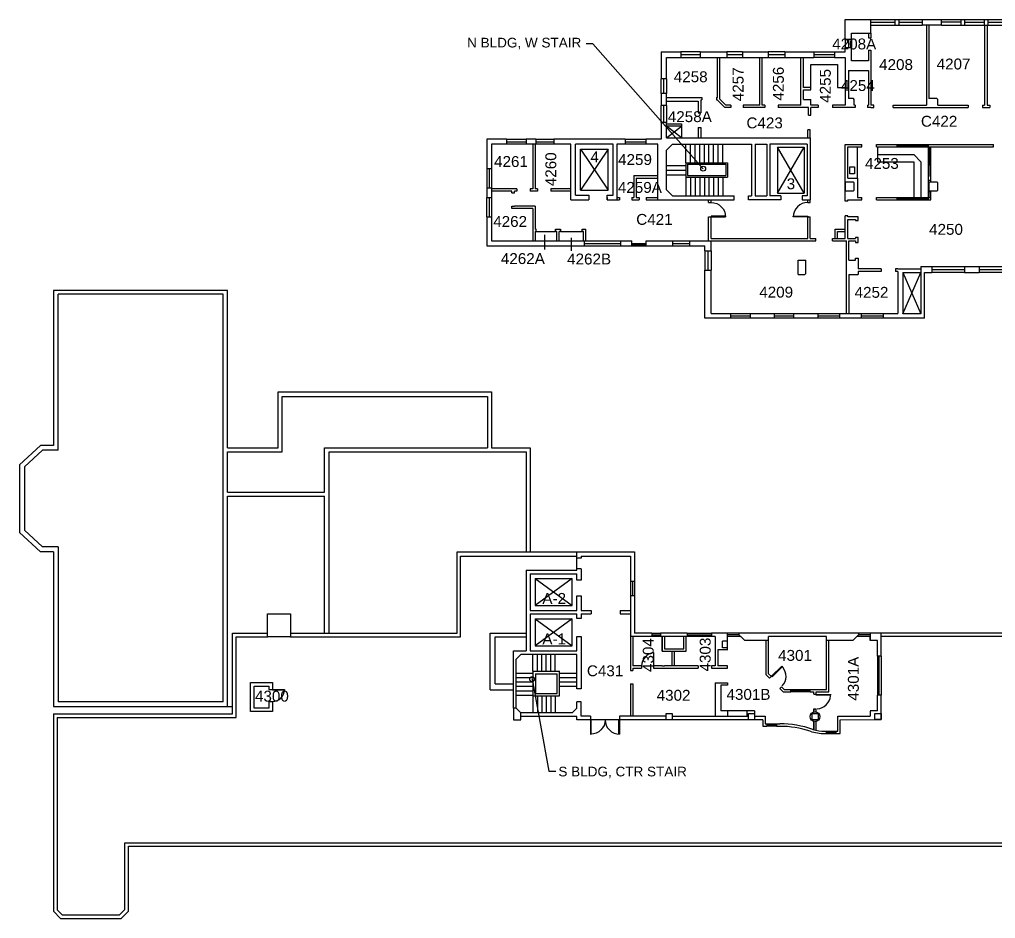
# Model space of a CAD drawing. Extents: x -84 to 5671, y -72 to 3104.
# Drawn here: x -84 to 2336, y 120 to 2350 of the extents above; entities that cross this region are included whole.
import ezdxf

# ---------------------------------------------------------------- set-up
doc = ezdxf.new("R2010")
doc.units = 0
doc.header["$LTSCALE"] = 12
doc.header["$MEASUREMENT"] = 0
doc.layers.get('0').update_dxf_attribs({"linetype": 'CONTINUOUS'})
for name, color, linetype in [('A-ANNO-RNUM', 4, 'CONTINUOUS'), ('A-ANNO-TEXT-STAIR', 4, 'CONTINUOUS'), ('A-DOOR', 2, 'CONTINUOUS'), ('A-FLOR-CASE', 3, 'CONTINUOUS'), ('A-FLOR-EVTR', 2, 'CONTINUOUS'), ('A-FLOR-PFIX', 2, 'CONTINUOUS'), ('A-FLOR-STRS', 2, 'CONTINUOUS'), ('A-GLAZ', 2, 'CONTINUOUS'), ('A-GLAZ-SILL', 1, 'CONTINUOUS'), ('A-ROOF-MED', 3, 'CONTINUOUS'), ('A-ROOF-THIN', 1, 'CONTINUOUS'), ('A-SHAFT', 1, 'CONTINUOUS'), ('A-WALL-FULL', 6, 'CONTINUOUS'), ('S-COLS', 5, 'CONTINUOUS')]:
    doc.layers.add(name, color=color, linetype=linetype)
doc.layers.get('0').freeze()
doc.styles.add('ARIAL', font='arial.ttf')
doc.styles.get("Standard").update_dxf_attribs({"font": 'SIMPLEX'})
doc.dimstyles.new('DIM1-4', dxfattribs={"dimscale": 48, "dimtxt": 0.09375, "dimasz": 0.125, "dimexe": 0.125, "dimexo": 0.09375, "dimgap": 0.046875, "dimtad": 1, "dimdec": 4, "dimzin": 7, "dimdsep": 46, "dimlunit": 4, "dimtxsty": 'Standard', "dimblk": 'TICK', "dimcen": 2.25, "dimdle": 1.5, "dimadec": 0, "dimazin": 0, "dimtfac": 1, "dimtdec": 4, "dimtix": 1, "dimtofl": 0, "dimtmove": 2, "dimatfit": 3, "dimldrblk": 'TICK', "dimfxl": 1, "dimtolj": 1, "dimtzin": 0, "dimarcsym": 0})

# ---------------------------------------------------------------- blocks, each defined once
blk = doc.blocks.new('*U21')
for p, q in [((0, 0), (0, 0)), ((-30, 0), (-30, 0))]:
    blk.add_line(p, q)
blk.add_lwpolyline([(0, 0), (0, -30), (-1.75, -30), (-1.75, 0)], close=True)
blk.add_arc((0, 0), 30, 180, 270)
blk = doc.blocks.new('*U20')
for p, q in [((0, 0), (0, 0)), ((-36, 0), (-36, 0))]:
    blk.add_line(p, q)
blk.add_lwpolyline([(0, 0), (0, -36), (-1.75, -36), (-1.75, 0)], close=True)
blk.add_arc((0, 0), 36, 180, 270)
blk = doc.blocks.new('TICK')
at = {"linetype": 'Continuous'}
blk.add_line((0.99, 0), (-0.99, 0), dxfattribs=at)
at = {"color": 11}
blk.add_line((-0.22, -0.22), (0.22, 0.22), dxfattribs=at)

msp = doc.modelspace()

# ---------------------------------------------------------------- linework, layer by layer
at = {"layer": 'A-ANNO-RNUM'}
for p, q in [((1218.1, 1779.6), (1218.1, 1816)), ((1284.2, 1776.3), (1284.2, 1808.3))]:
    msp.add_line(p, q, dxfattribs=at)
at = {"layer": 'A-DOOR'}
for p, q in [((1488, 779.9), (1488, 747.1)), ((1780.6, 720.6), (1806, 746)), ((1807.4, 744.6), (1782.1, 719.2)), ((1806, 746), (1807.4, 744.6)), ((1782.1, 719.2), (1780.6, 720.6)), ((1891.2, 675.9), (1927.1, 675.9)), ((1927.1, 673.9), (1891.2, 673.9)), ((1927.1, 676), (1927.1, 674))]:
    msp.add_line(p, q, dxfattribs=at)
for centre, radius, start, end in [((1493.9, 744.5), 35.9, 99.4634, 176.8913), ((1780.6, 720.6), 35.9, 318.1087, 38.983), ((1891.2, 676), 36, 274.1659, 353.4799)]:
    msp.add_arc(centre, radius, start, end, dxfattribs=at)
at = {"layer": 'A-FLOR-CASE'}
for p, q in [((1878, 2181), (1878, 2238)), ((1878, 2238), (1944, 2238)), ((1944, 2238), (1944, 2181)), ((1944, 2181), (1963.5, 2181)), ((1993.5, 1956), (1993.5, 2034)), ((2043.6, 2034), (2043.6, 1996.5)), ((2043.6, 2014.5), (2133, 2014.5)), ((2133, 2014.5), (2151, 1996.5)), ((2043.6, 1996.5), (2133, 1996.5)), ((2133, 1996.5), (2133, 1908)), ((2151, 1996.5), (2151, 1908)), ((1197, 1824), (1245, 1824)), ((1257, 1824), (1311, 1824))]:
    msp.add_line(p, q, dxfattribs=at)
at = {"layer": 'A-FLOR-EVTR'}
for p, q in [((1795.4, 2033), (1861.4, 2033)), ((1795.4, 2033), (1795.4, 1919)), ((1861.4, 1919), (1795.4, 2033)), ((1795.4, 1919), (1861.4, 2033)), ((1861.4, 2033), (1861.4, 1919)), ((1306.8, 1926.3), (1306.8, 2028.3)), ((1306.8, 2028.3), (1375.8, 2028.3)), ((1306.8, 2028.3), (1375.8, 1926.3)), ((1375.8, 2028.3), (1306.8, 1926.3)), ((1375.8, 1926.3), (1375.8, 2028.3)), ((1306.8, 1926.3), (1375.8, 1926.3)), ((1795.4, 1919), (1861.4, 1919)), ((1194.5, 963), (1286, 963)), ((1194.5, 963), (1194.5, 896)), ((1194.5, 963), (1286, 896)), ((1286, 963), (1194.5, 896)), ((1286, 896), (1286, 963)), ((1194.5, 896), (1286, 896)), ((1286, 863), (1194.5, 796)), ((1194.5, 863), (1286, 796)), ((1194.5, 863), (1194.5, 796)), ((1194.5, 863), (1286, 863)), ((1286, 796), (1286, 863)), ((1194.5, 796), (1286, 796))]:
    msp.add_line(p, q, dxfattribs=at)
at = {"layer": 'A-FLOR-PFIX'}
for p, q in [((1557, 2056.5), (1520.5, 2085)), ((1520.5, 2056.5), (1557, 2085)), ((1557, 2085), (1557, 2056.5)), ((1974.6, 1984.5), (1986.6, 1984.5)), ((1974.6, 1966.5), (1974.6, 1984.5)), ((1986.6, 1984.5), (1986.6, 1966.5)), ((1986.6, 1966.5), (1974.6, 1966.5))]:
    msp.add_line(p, q, dxfattribs=at)
at = {"layer": 'A-FLOR-STRS'}
for p, q in [((1568, 1994.5), (1568, 2040.5)), ((1579.5, 1994.5), (1579.5, 2040.5)), ((1591, 1994.5), (1591, 2040.5)), ((1602.5, 1994.5), (1602.5, 2040.5)), ((1614, 1994.5), (1614, 2040.5)), ((1625.5, 1994.5), (1625.5, 2040.5)), ((1637, 1994.5), (1637, 2040.5)), ((1648.5, 1994.5), (1648.5, 2040.5)), ((1660, 1994.5), (1660, 2040.5)), ((1566.4, 1986.5), (1520.4, 1986.5)), ((1566.4, 1975), (1520.4, 1975)), ((1566.4, 1963.5), (1520.4, 1963.5)), ((1568, 1958.5), (1568, 1912.5)), ((1579.5, 1958.5), (1579.5, 1912.5)), ((1591, 1958.5), (1591, 1912.5)), ((1602.5, 1958.5), (1602.5, 1912.5)), ((1614, 1958.5), (1614, 1912.5)), ((1625.5, 1958.5), (1625.5, 1912.5)), ((1637, 1958.5), (1637, 1912.5)), ((1648.5, 1958.5), (1648.5, 1912.5)), ((1660, 1958.5), (1660, 1912.5)), ((1189, 733), (1189, 775)), ((1200, 733), (1200, 775)), ((1211, 733), (1211, 775)), ((1222, 733), (1222, 775)), ((1233, 733), (1233, 775)), ((1244, 733), (1244, 775)), ((1189, 728), (1147, 728)), ((1189, 733), (1189, 672)), ((1189, 733), (1255, 733)), ((1195, 727), (1195, 678)), ((1195, 727), (1249, 727)), ((1249, 678), (1249, 727)), ((1255, 672), (1255, 733)), ((1298, 728), (1255, 728)), ((1189, 717), (1147, 717)), ((1189, 706), (1147, 706)), ((1298, 717), (1255, 717)), ((1298, 706), (1255, 706)), ((1189, 695), (1147, 695)), ((1189, 684), (1147, 684)), ((1195, 678), (1249, 678)), ((1298, 695), (1255, 695)), ((1189, 673), (1147, 673)), ((1189, 672), (1255, 672)), ((1189, 672), (1189, 630)), ((1200, 672), (1200, 630)), ((1211, 672), (1211, 630)), ((1222, 672), (1222, 630)), ((1233, 672), (1233, 630)), ((1244, 672), (1244, 630))]:
    msp.add_line(p, q, dxfattribs=at)
at = {"layer": 'A-GLAZ'}
for p, q in [((2026.9, 2342.8), (2087, 2342.8)), ((2096.4, 2342.8), (2153.9, 2342.8)), ((2250, 2342.9), (2202, 2342.9)), ((2259.9, 2342.8), (2307.9, 2342.8)), ((2317.8, 2342.8), (2365.4, 2342.8)), ((1971.1, 2301.3), (1971.1, 2280.3)), ((1555.8, 2262.5), (1603.8, 2262.5)), ((1669.8, 2262.5), (1708.8, 2262.5)), ((1771.8, 2262.5), (1813.8, 2262.5)), ((1885.8, 2262.5), (1936.8, 2262.5)), ((1513.5, 2166.3), (1513.5, 2202.3)), ((1513.5, 2094.3), (1513.5, 2136.3)), ((1123.8, 2046.5), (1171.8, 2046.5)), ((1195.8, 2046.5), (1240.8, 2046.5)), ((1417.8, 2046.5), (1468.8, 2046.5)), ((2091.6, 2037), (2169.9, 2037)), ((2171.4, 2034), (2171.4, 1987.2)), ((2173.1, 2005.6), (2173.1, 1960.4)), ((1080.5, 1980.3), (1080.5, 1932.3)), ((2172.9, 1923), (2172.9, 1908)), ((1080.5, 1908.3), (1080.5, 1860.3)), ((2091.6, 1905), (2169.9, 1905)), ((1317, 1794.5), (1407, 1794.5)), ((1434, 1791), (1470, 1791)), ((1536, 1794.5), (1578, 1794.5)), ((1623, 1776), (1623, 1728)), ((2178, 1729.5), (2259, 1729.5)), ((2295, 1729.5), (2376, 1729.5)), ((1680, 1614.8), (1728, 1614.8)), ((1788, 1614.8), (1836, 1614.8)), ((1896, 1614.8), (1950, 1614.8)), ((2004, 1614.8), (2058, 1614.8)), ((1435.7, 957), (1435.7, 921)), ((1484.1, 823.8), (1505.1, 823.8)), ((1571, 823.5), (1632, 823.5)), ((2047.5, 674.2), (2047.5, 770.2)), ((1828.1, 685.1), (1876.1, 685.1)), ((1769, 599.6), (1793, 599.6)), ((1916.7, 581.6), (1940.7, 581.7))]:
    msp.add_line(p, q, dxfattribs=at)
at = {"layer": 'A-GLAZ-SILL'}
for p, q in [((2026.8, 2349.6), (2087, 2349.6)), ((2096.4, 2349.6), (2153.9, 2349.6)), ((2201.9, 2349.6), (2249.9, 2349.6)), ((2259.9, 2349.6), (2307.9, 2349.6)), ((2317.8, 2349.6), (2365.4, 2349.6)), ((2026.8, 2335.8), (2087, 2335.8)), ((2096.7, 2335.8), (2153.9, 2335.8)), ((2201.9, 2335.8), (2249.9, 2335.8)), ((2259.9, 2335.8), (2307.9, 2335.8)), ((2317.8, 2335.8), (2365.4, 2335.8)), ((1963.5, 2301.3), (1963.5, 2280.3)), ((1978.8, 2301.3), (1978.8, 2280.3)), ((1603.8, 2269.5), (1555.8, 2269.5)), ((1555.8, 2255.5), (1603.8, 2255.5)), ((1708.8, 2269.5), (1669.8, 2269.5)), ((1669.8, 2255.5), (1708.8, 2255.5)), ((1813.8, 2269.5), (1771.8, 2269.5)), ((1771.8, 2255.5), (1813.8, 2255.5)), ((1885.8, 2269.5), (1936.8, 2269.5)), ((1936.8, 2255.5), (1885.8, 2255.5)), ((1506.5, 2166.3), (1506.5, 2202.3)), ((1520.5, 2202.3), (1520.5, 2166.3)), ((1506.5, 2094.3), (1506.5, 2136.3)), ((1520.5, 2136.3), (1520.5, 2094.3)), ((1123.8, 2052.5), (1171.8, 2052.5)), ((1171.8, 2040.5), (1123.8, 2040.5)), ((1195.8, 2052.5), (1240.8, 2052.5)), ((1240.8, 2040.5), (1195.8, 2040.5)), ((1417.8, 2052.5), (1468.8, 2052.5)), ((1468.8, 2040.5), (1417.8, 2040.5)), ((1074.5, 1980.3), (1074.5, 1932.3)), ((1086.5, 1980.3), (1086.5, 1932.3)), ((1074.5, 1860.3), (1074.5, 1908.3)), ((1086.5, 1908.3), (1086.5, 1860.3)), ((1317, 1800.5), (1407, 1800.5)), ((1434, 1794.5), (1470, 1794.5)), ((1536, 1800.5), (1578, 1800.5)), ((1317, 1788.5), (1407, 1788.5)), ((1434, 1788.5), (1470, 1788.5)), ((1536, 1788.5), (1578, 1788.5)), ((1615.5, 1776), (1615.5, 1728)), ((1630.5, 1776), (1630.5, 1728)), ((2178, 1737), (2259, 1737)), ((2259, 1722), (2178, 1722)), ((2295, 1737), (2376, 1737)), ((2376, 1722), (2295, 1722)), ((1680, 1620.5), (1728, 1620.5)), ((1728, 1609), (1680, 1609)), ((1788, 1620.5), (1836, 1620.5)), ((1836, 1609), (1788, 1609)), ((1896, 1620.5), (1950, 1620.5)), ((1950, 1609), (1896, 1609)), ((2004, 1620.5), (2058, 1620.5)), ((2058, 1609), (2004, 1609)), ((1430.5, 957), (1430.5, 921)), ((1441, 957), (1441, 921)), ((1484, 828), (1505, 828)), ((1571, 828), (1632, 828)), ((1505, 819), (1484, 819)), ((1632, 819), (1571, 819)), ((2043, 770.2), (2043, 674.2)), ((2052, 770.2), (2052, 674.2)), ((1828.1, 688.1), (1876.1, 688.1)), ((1876.1, 682.1), (1828.1, 682.1)), ((1769, 602.6), (1793, 602.6)), ((1793, 596.6), (1769, 596.6)), ((1916.7, 584.6), (1940.7, 584.7)), ((1916.7, 578.6), (1940.7, 578.7))]:
    msp.add_line(p, q, dxfattribs=at)
at = {"layer": 'A-ROOF-MED'}
for p, q in [((0, 1677.5), (0, 1293.5)), ((432, 1677.5), (0, 1677.5)), ((432, 1287), (432, 1677.5)), ((557.5, 1287), (557.5, 1426.5)), ((557.5, 1426.5), (1086, 1426.5)), ((1086, 1426.5), (1086, 1287)), ((-32, 1293.5), (-84, 1245.5)), ((0, 1293.5), (-32, 1293.5)), ((432, 1287), (557.5, 1287)), ((1086, 1287), (1182.5, 1287)), ((1182.5, 1287), (1182.5, 1029)), ((-84, 1245.5), (-84, 1077.5)), ((-32, 1029.5), (-84, 1077.5)), ((0, 1029.5), (-32, 1029.5)), ((0, 1029.5), (0, 645.5)), ((1001.5, 827.5), (1001.5, 1029)), ((1001.5, 1029), (1298, 1029)), ((531, 818.5), (531, 876)), ((531, 876), (588, 876)), ((588, 876), (588, 818.5)), ((444, 627.5), (444, 827.5)), ((444, 827.5), (531, 827.5)), ((588, 827.5), (1001.5, 827.5)), ((3053.5, 828), (2052, 828)), ((588, 818.5), (531, 818.5)), ((0, 645.5), (444, 645.5)), ((0, 627.5), (444, 627.5)), ((0, 627.5), (0, 138)), ((186, 138.2), (186, 299)), ((186, 299), (2867.5, 299)), ((18, 120), (0, 138)), ((168, 120), (186, 138.2)), ((18, 120), (168, 120))]:
    msp.add_line(p, q, dxfattribs=at)
at = {"layer": 'A-ROOF-THIN'}
for p, q in [((12, 1281.5), (12, 1668.5)), ((421, 1668.5), (12, 1668.5)), ((421, 657.5), (421, 1668.5)), ((567.5, 1277), (567.5, 1415)), ((567.5, 1415), (1076, 1415)), ((1076, 1415), (1076, 1287)), ((672, 1287), (1076, 1287)), ((672, 1177), (672, 1287)), ((-27.3, 1281.5), (-72, 1240.2)), ((12, 1281.5), (-27.3, 1281.5)), ((432, 1277), (567.5, 1277)), ((432, 1177), (432, 1277)), ((684, 827.5), (684, 1277)), ((684, 1277), (1172.5, 1277)), ((1172.5, 1277), (1172.5, 1029)), ((-72, 1240.2), (-72, 1082.8)), ((432, 1177), (672, 1177)), ((432, 645.5), (432, 1167.5)), ((432, 1167.5), (672, 1167.5)), ((672, 827.5), (672, 1167.5)), ((-27.3, 1041.5), (-72, 1082.8)), ((12, 1041.5), (-27.3, 1041.5)), ((12, 1041.5), (12, 657.5)), ((1009.5, 818.5), (1009.5, 1019)), ((1009.5, 1019), (1298, 1019)), ((453, 618.5), (453, 818.5)), ((453, 818.5), (531, 818.5)), ((588, 818.5), (1009.5, 818.5)), ((3044.5, 819), (2052, 819)), ((421, 657.5), (12, 657.5)), ((9, 618.5), (9, 141.7)), ((9, 618.5), (453, 618.5)), ((177, 141.9), (177, 308)), ((177, 308), (2867.5, 308)), ((21.7, 129), (9, 141.7)), ((21.7, 129), (164.2, 129)), ((164.2, 129), (177, 141.9))]:
    msp.add_line(p, q, dxfattribs=at)
at = {"layer": 'A-SHAFT'}
for p, q in [((2106, 1722), (2151, 1620)), ((2106, 1620), (2151, 1722))]:
    msp.add_line(p, q, dxfattribs=at)
at = {"layer": 'A-WALL-FULL'}
for p, q in [((1963.5, 2349.5), (2026.8, 2349.5)), ((1963.5, 2301.3), (1963.5, 2349.5)), ((2026.8, 2315.5), (2026.8, 2349.5)), ((2087, 2335.9), (2087, 2349.6)), ((2087, 2349.6), (2096.4, 2349.6)), ((2096.4, 2349.6), (2096.4, 2335.9)), ((2153.9, 2349.6), (2153.9, 2335.8)), ((2153.9, 2349.6), (2201.9, 2349.6)), ((2201.9, 2335.8), (2201.9, 2349.6)), ((2249.9, 2349.6), (2249.9, 2335.8)), ((2249.9, 2349.6), (2259.9, 2349.6)), ((2259.9, 2335.8), (2259.9, 2349.6)), ((2307.9, 2349.6), (2307.9, 2335.8)), ((2307.9, 2349.6), (2317.8, 2349.6)), ((2317.8, 2335.8), (2317.8, 2349.6)), ((2087, 2335.8), (2096.7, 2335.8)), ((2201.9, 2335.8), (2153.9, 2335.8)), ((2164.8, 2335.8), (2164.8, 2137.5)), ((2170.8, 2335.8), (2170.8, 2153.5)), ((2249.9, 2335.8), (2259.9, 2335.8)), ((2307.9, 2335.8), (2317.8, 2335.8)), ((2308.8, 2335.8), (2308.8, 2137.5)), ((2314.8, 2335.8), (2314.8, 2137.5)), ((1963.5, 2301.3), (1978.8, 2301.3)), ((1978.8, 2315.5), (2026.8, 2315.5)), ((1978.8, 2301.3), (1978.8, 2315.5)), ((2020.8, 2315.5), (2020.8, 2304)), ((2020.8, 2304), (2026.8, 2304)), ((2026.8, 2315.5), (2026.8, 2304)), ((1963.5, 2269.5), (1963.5, 2280.3)), ((1963.5, 2280.3), (1978.8, 2280.3)), ((1978.8, 2247.3), (1978.8, 2280.3)), ((1506.5, 2269.5), (1506.5, 2202.3)), ((1506.5, 2269.5), (1555.8, 2269.5)), ((1520.5, 2255.5), (1555.8, 2255.5)), ((1520.5, 2202.3), (1520.5, 2255.5)), ((1555.8, 2269.5), (1555.8, 2255.5)), ((1603.8, 2269.5), (1603.8, 2255.5)), ((1603.8, 2269.5), (1669.8, 2269.5)), ((1603.8, 2255.5), (1669.8, 2255.5)), ((1646.5, 2156.5), (1646.5, 2255.5)), ((1652.5, 2152), (1652.5, 2255.5)), ((1669.8, 2269.5), (1669.8, 2255.5)), ((1708.8, 2269.5), (1708.8, 2255.5)), ((1708.8, 2269.5), (1771.8, 2269.5)), ((1708.8, 2255.5), (1771.8, 2255.5)), ((1751.5, 2137.5), (1751.5, 2255.5)), ((1757.5, 2137.5), (1757.5, 2255.5)), ((1771.8, 2269.5), (1771.8, 2255.5)), ((1813.8, 2269.5), (1813.8, 2255.5)), ((1813.8, 2269.5), (1885.8, 2269.5)), ((1813.8, 2255.5), (1885.8, 2255.5)), ((1853.5, 2137.5), (1853.5, 2255.5)), ((1859.5, 2181), (1859.5, 2255.5)), ((1885.8, 2269.5), (1885.8, 2255.5)), ((1936.8, 2269.5), (1936.8, 2255.5)), ((1936.8, 2269.5), (1963.5, 2269.5)), ((1936.8, 2255.5), (1963.5, 2255.5)), ((1963.5, 2255.5), (1963.5, 2151.5)), ((2020.8, 2274), (2026.8, 2274)), ((2020.8, 2274), (2020.8, 2247.3)), ((2026.8, 2274), (2026.8, 2137.5)), ((2020.8, 2247.3), (1978.8, 2247.3)), ((1520.5, 2202.3), (1506.5, 2202.3)), ((1971.3, 2223.5), (1971.3, 2153.5)), ((1971.3, 2223.5), (2020.8, 2223.5)), ((2020.8, 2223.5), (2020.8, 2137.5)), ((1878, 2181), (1859.5, 2181)), ((1878, 2175), (1878, 2181)), ((1520.5, 2166.3), (1506.5, 2166.3)), ((1506.5, 2166.3), (1506.5, 2136.3)), ((1520.5, 2136.3), (1520.5, 2166.3)), ((1520.5, 2156.5), (1608, 2156.5)), ((1608, 2156.5), (1608, 2150.5)), ((1644, 2156.5), (1644, 2150.5)), ((1644, 2156.5), (1646.5, 2156.5)), ((1859.5, 2151), (1859.5, 2175)), ((1859.5, 2175), (1878, 2175)), ((1520.5, 2136.3), (1506.5, 2136.3)), ((1520.5, 2147.5), (1599, 2147.5)), ((1599, 2147.5), (1599, 2118)), ((1605, 2150.5), (1605, 2118)), ((1605, 2150.5), (1608, 2150.5)), ((1644, 2150.5), (1646.5, 2150.5)), ((1646.5, 2149.5), (1646.5, 2150.5)), ((1646.5, 2149.5), (1664.5, 2131.5)), ((1652.5, 2152), (1667, 2137.5)), ((1680, 2131.5), (1664.5, 2131.5)), ((1680, 2137.5), (1667, 2137.5)), ((1680, 2137.5), (1680, 2131.5)), ((1710, 2137.5), (1710, 2131.5)), ((1751.5, 2137.5), (1710, 2137.5)), ((1764, 2131.5), (1710, 2131.5)), ((1764, 2137.5), (1757.5, 2137.5)), ((1764, 2137.5), (1764, 2131.5)), ((1797, 2137.5), (1797, 2131.5)), ((1853.5, 2137.5), (1797, 2137.5)), ((1872, 2131.5), (1797, 2131.5)), ((1859.5, 2151), (1878, 2151)), ((1872, 2112), (1872, 2131.5)), ((1878, 2137.5), (1878, 2151)), ((1896, 2137.5), (1878, 2137.5)), ((1878, 2112), (1878, 2131.5)), ((1896, 2131.5), (1878, 2131.5)), ((1896, 2137.5), (1896, 2131.5)), ((1963.5, 2137.5), (1932, 2137.5)), ((1932, 2137.5), (1932, 2131.5)), ((1988.2, 2131.5), (1932, 2131.5)), ((1963.5, 2151.5), (1963.5, 2137.5)), ((1983.5, 2153.5), (1971.3, 2153.5)), ((1985.5, 2151.5), (1983.5, 2153.5)), ((1985.5, 2137.5), (1985.5, 2151.5)), ((1988.2, 2137.5), (1985.5, 2137.5)), ((1988.2, 2137.5), (1988.2, 2131.5)), ((2018.2, 2137.5), (2018.2, 2131.5)), ((2018.2, 2137.5), (2020.8, 2137.5)), ((2026.8, 2131.5), (2018.2, 2131.5)), ((2034, 2137.5), (2026.8, 2137.5)), ((2026.8, 2131.5), (2034, 2131.5)), ((2034, 2131.5), (2034, 2137.5)), ((2082, 2137.5), (2164.8, 2137.5)), ((2082, 2131.5), (2082, 2137.5)), ((2082, 2131.5), (2268, 2131.5)), ((2192.5, 2137.5), (2268, 2137.5)), ((2268, 2137.5), (2268, 2131.5)), ((2304, 2137.5), (2304, 2131.5)), ((2304, 2137.5), (2308.8, 2137.5)), ((2304, 2131.5), (2322, 2131.5)), ((2314.8, 2137.5), (2322, 2137.5)), ((2322, 2137.5), (2322, 2131.5)), ((1599, 2118), (1605, 2118)), ((1872, 2112), (1878, 2112)), ((1520.5, 2094.3), (1506.5, 2094.3)), ((1506.5, 2094.3), (1506.5, 2052.5)), ((1520.5, 2056.5), (1520.5, 2094.3)), ((1520.5, 2091), (1557, 2091)), ((1557, 2085), (1520.5, 2085)), ((1557, 2091), (1557, 2085)), ((1599, 2082), (1605, 2082)), ((1599, 2082), (1599, 2056.5)), ((1605, 2082), (1605, 2056.5)), ((1870.5, 2056.5), (1870.5, 2076)), ((1876.5, 2076), (1870.5, 2076)), ((1876.5, 2056.5), (1876.5, 2076)), ((1074.5, 2052.5), (1074.5, 1980.3)), ((1123.8, 2052.5), (1074.5, 2052.5)), ((1086.5, 2040.5), (1086.5, 1980.3)), ((1123.8, 2040.5), (1086.5, 2040.5)), ((1123.8, 2052.5), (1123.8, 2040.5)), ((1171.8, 2052.5), (1171.8, 2040.5)), ((1195.8, 2052.5), (1171.8, 2052.5)), ((1195.8, 2040.5), (1171.8, 2040.5)), ((1188.5, 2040.5), (1188.5, 1929.5)), ((1194.5, 2040.5), (1194.5, 1929.5)), ((1195.8, 2052.5), (1195.8, 2040.5)), ((1240.8, 2052.5), (1240.8, 2040.5)), ((1417.8, 2052.5), (1240.8, 2052.5)), ((1282.8, 2040.5), (1240.8, 2040.5)), ((1282.8, 1902.5), (1282.8, 2040.5)), ((1294.8, 1914.3), (1294.8, 2040.5)), ((1387.8, 2040.5), (1294.8, 2040.5)), ((1387.8, 1914.3), (1387.8, 2040.5)), ((1396.8, 2040.5), (1396.8, 1902.5)), ((1417.8, 2040.5), (1396.8, 2040.5)), ((1417.8, 2052.5), (1417.8, 2040.5)), ((1506.5, 2052.5), (1468.8, 2052.5)), ((1468.8, 2052.5), (1468.8, 2040.5)), ((1498.4, 2040.5), (1468.8, 2040.5)), ((1498.4, 1902.5), (1498.4, 2040.5)), ((1535.4, 2040.5), (1520.4, 2025.5)), ((1520.5, 2056.5), (1876.5, 2056.5)), ((1535.4, 2040.5), (1731, 2040.5)), ((1731, 2040.5), (1731, 1912.5)), ((1740, 2040.5), (1740, 1912.5)), ((1740, 2040.5), (1768.5, 2040.5)), ((1768.5, 2040.5), (1768.5, 1912.5)), ((1868.5, 2040.5), (1776.5, 2040.5)), ((1776.5, 2040.5), (1776.5, 1912.5)), ((1868.5, 2040.5), (1868.5, 1912.5)), ((1876.5, 2056.5), (1876.5, 1902.5)), ((1963.5, 1899), (1963.5, 2040)), ((1963.5, 2040), (2004.6, 2040)), ((1969.5, 2034), (2004.6, 2034)), ((1969.5, 1956), (1969.5, 2034)), ((2004.6, 2034), (2004.6, 2040)), ((2040.6, 2034), (2040.6, 2040)), ((2040.6, 2040), (2331, 2040)), ((2040.6, 2034), (2331, 2034)), ((2091.6, 2040), (2091.6, 2034)), ((2169.9, 2034), (2169.9, 2040)), ((2169.9, 1908), (2169.9, 2034)), ((2175.9, 1946.5), (2175.9, 2034)), ((2331, 2034), (2331, 2040)), ((1520.4, 1927.5), (1520.4, 2025.5)), ((1568, 1994.5), (1671, 1994.5)), ((1568, 1994.5), (1568, 1958.5)), ((1572, 1990.5), (1667, 1990.5)), ((1572, 1990.5), (1572, 1962.5)), ((1667, 1990.5), (1667, 1962.5)), ((1671, 1994.5), (1671, 1958.5)), ((1074.5, 1980.3), (1086.5, 1980.3)), ((1438.8, 1962.5), (1498.4, 1962.5)), ((1438.8, 1962.5), (1438.8, 1908.5)), ((1572, 1962.5), (1667, 1962.5)), ((1444.8, 1956.5), (1444.8, 1908.5)), ((1444.8, 1956.5), (1498.4, 1956.5)), ((1568, 1958.5), (1671, 1958.5)), ((1969.5, 1956), (1993.5, 1956)), ((1993.5, 1956), (1993.5, 1908)), ((2175.9, 1950), (2169.9, 1950)), ((1074.5, 1932.3), (1086.5, 1932.3)), ((1074.5, 1932.3), (1074.5, 1908.3)), ((1086.5, 1932.3), (1086.5, 1908.3)), ((1149, 1929.5), (1086.5, 1929.5)), ((1137, 1923.5), (1086.5, 1923.5)), ((1137, 1920), (1137, 1923.5)), ((1137, 1920), (1143, 1920)), ((1149, 1923.5), (1143, 1923.5)), ((1143, 1920), (1143, 1923.5)), ((1149, 1929.5), (1149, 1923.5)), ((1182, 1929.5), (1182, 1923.5)), ((1188.5, 1929.5), (1182, 1929.5)), ((1200, 1923.5), (1182, 1923.5)), ((1200, 1929.5), (1194.5, 1929.5)), ((1200, 1929.5), (1200, 1923.5)), ((1282.8, 1929.5), (1233, 1929.5)), ((1233, 1929.5), (1233, 1923.5)), ((1282.8, 1923.5), (1233, 1923.5)), ((1294.8, 1914.3), (1327.8, 1914.3)), ((1327.8, 1914.3), (1327.8, 1902.5)), ((1372.8, 1902.5), (1372.8, 1914.3)), ((1372.8, 1914.3), (1387.8, 1914.3)), ((1520.4, 1927.5), (1535.4, 1912.5)), ((1535.4, 1912.5), (1687.8, 1912.5)), ((1687.8, 1902.5), (1687.8, 1912.5)), ((1723.8, 1912.5), (1731, 1912.5)), ((1723.8, 1902.5), (1723.8, 1912.5)), ((1740, 1912.5), (1768.5, 1912.5)), ((1803.5, 1912.5), (1776.5, 1912.5)), ((1803.5, 1912.5), (1803.5, 1902.5)), ((1856.5, 1912.5), (1856.5, 1902.5)), ((1868.5, 1912.5), (1856.5, 1912.5)), ((2169.9, 1923), (2175.9, 1923)), ((2175.9, 1902), (2175.9, 1924.5)), ((1074.5, 1908.3), (1086.5, 1908.3)), ((1282.8, 1902.5), (1327.8, 1902.5)), ((1372.8, 1908.3), (1372.8, 1902.5)), ((1372.8, 1902.5), (1396.8, 1902.5)), ((1396.8, 1908.5), (1404, 1908.5)), ((1396.8, 1902.5), (1404, 1902.5)), ((1404, 1908.5), (1404, 1902.5)), ((1434, 1908.5), (1434, 1902.5)), ((1434, 1908.5), (1438.8, 1908.5)), ((1434, 1902.5), (1452, 1902.5)), ((1444.8, 1908.5), (1452, 1908.5)), ((1452, 1908.5), (1452, 1902.5)), ((1470, 1908.5), (1470, 1902.5)), ((1470, 1908.5), (1498.4, 1908.5)), ((1470, 1902.5), (1498.4, 1902.5)), ((1498.4, 1902.5), (1687.8, 1902.5)), ((1624.5, 1896), (1624.5, 1902.5)), ((1624.5, 1896), (1630.5, 1896)), ((1630.5, 1896), (1630.5, 1902.5)), ((1768.5, 1902.5), (1723.8, 1902.5)), ((1803.5, 1902.5), (1768.5, 1902.5)), ((1856.5, 1902.5), (1876.5, 1902.5)), ((1870.5, 1896), (1870.5, 1902.5)), ((1870.5, 1896), (1876.5, 1896)), ((1876.5, 1896), (1876.5, 1902.5)), ((1969.5, 1899), (1963.5, 1899)), ((1969.5, 1899), (1969.5, 1902)), ((1969.5, 1902), (2004.6, 1902)), ((1993.5, 1908), (2004.6, 1908)), ((2004.6, 1902), (2004.6, 1908)), ((2040.6, 1902), (2040.6, 1908)), ((2040.6, 1908), (2169.9, 1908)), ((2040.6, 1902), (2175.9, 1902)), ((2091.6, 1908), (2091.6, 1902)), ((2169.9, 1902), (2169.9, 1908)), ((2169.9, 1908), (2175.9, 1908)), ((1137, 1881), (1137, 1887)), ((1137, 1887), (1143, 1887)), ((1188.5, 1881), (1137, 1881)), ((1194.5, 1887), (1143, 1887)), ((1188.5, 1881), (1188.5, 1800.5)), ((1194.5, 1887), (1194.5, 1830)), ((1074.5, 1860.3), (1086.5, 1860.3)), ((1074.5, 1860.3), (1074.5, 1788.5)), ((1086.5, 1860.3), (1086.5, 1800.5)), ((1624.5, 1800.5), (1624.5, 1860)), ((1624.5, 1860), (1630.5, 1860)), ((1624.5, 1860), (1630.5, 1860)), ((1630.5, 1806.5), (1630.5, 1860)), ((1870.5, 1806.5), (1870.5, 1860)), ((1870.5, 1860), (1876.5, 1860)), ((1870.5, 1860), (1876.5, 1860)), ((1876.5, 1806.5), (1876.5, 1860)), ((1963.5, 1806.5), (1963.5, 1863)), ((1969.5, 1863), (1963.5, 1863)), ((1969.5, 1860), (1969.5, 1863)), ((1995, 1860), (1969.5, 1860)), ((1969.5, 1806.5), (1969.5, 1854)), ((1969.5, 1854), (1989, 1854)), ((1989, 1854), (1989, 1851)), ((1989, 1851), (1995, 1851)), ((1995, 1851), (1995, 1860)), ((1197, 1830), (1194.5, 1830)), ((1194.5, 1824), (1197, 1824)), ((1194.5, 1824), (1194.5, 1800.5)), ((1197, 1824), (1197, 1830)), ((1245, 1824), (1245, 1830)), ((1245, 1830), (1257, 1830)), ((1248, 1824), (1245, 1824)), ((1248, 1800.5), (1248, 1824)), ((1254, 1800.5), (1254, 1824)), ((1257, 1824), (1254, 1824)), ((1257, 1830), (1257, 1824)), ((1311, 1824), (1311, 1830)), ((1311, 1830), (1320, 1830)), ((1314, 1824), (1311, 1824)), ((1314, 1800.5), (1314, 1824)), ((1320, 1800.5), (1320, 1830)), ((1938, 1806), (1938, 1830)), ((1938, 1830), (1963.5, 1830)), ((1944, 1824), (1963.5, 1824)), ((1944, 1806), (1944, 1824)), ((1086.5, 1800.5), (1317, 1800.5)), ((1317, 1788.5), (1317, 1800.5)), ((1407, 1788.5), (1407, 1800.5)), ((1407, 1800.5), (1434, 1800.5)), ((1434, 1788.5), (1434, 1800.5)), ((1470, 1788.5), (1470, 1800.5)), ((1470, 1800.5), (1536, 1800.5)), ((1536, 1788.5), (1536, 1800.5)), ((1578, 1788.5), (1578, 1800.5)), ((1578, 1800.5), (1630.5, 1800.5)), ((1630.5, 1806.5), (1870.5, 1806.5)), ((1630.5, 1800.5), (1890, 1800.5)), ((1630.5, 1776), (1630.5, 1800.5)), ((1876.5, 1806.5), (1890, 1806.5)), ((1890, 1800.5), (1890, 1806.5)), ((1932, 1800.5), (1932, 1806.5)), ((1932, 1806.5), (1963.5, 1806.5)), ((1932, 1800.5), (1966.5, 1800.5)), ((1966.5, 1620.5), (1966.5, 1800.5)), ((1969.5, 1806.5), (1989, 1806.5)), ((1972.5, 1800.5), (1989, 1800.5)), ((1972.5, 1752.5), (1972.5, 1800.5)), ((1995, 1809), (1989, 1809)), ((1989, 1809), (1989, 1806.5)), ((1989, 1800.5), (1989, 1797)), ((1989, 1797), (1995, 1797)), ((1995, 1797), (1995, 1809)), ((1074.5, 1788.5), (1317, 1788.5)), ((1407, 1788.5), (1434, 1788.5)), ((1470, 1788.5), (1536, 1788.5)), ((1500.5, 1788.5), (1597.8, 1788.5)), ((1578, 1788.5), (1615.5, 1788.5)), ((1615.5, 1776), (1615.5, 1788.5)), ((1615.5, 1776), (1630.5, 1776)), ((1972.5, 1752.5), (1989, 1752.5)), ((1989, 1752.5), (1989, 1758)), ((1989, 1758), (1995, 1758)), ((1995, 1758), (1995, 1731)), ((1615.5, 1609), (1615.5, 1728)), ((1615.5, 1728), (1630.5, 1728)), ((1630.5, 1620.5), (1630.5, 1728)), ((2052, 1731), (1995, 1731)), ((1995, 1725), (1995, 1717.5)), ((2052, 1725), (1995, 1725)), ((2052, 1731), (2052, 1725)), ((2094, 1731), (2088, 1731)), ((2088, 1731), (2088, 1725)), ((2094, 1725), (2088, 1725)), ((2094, 1731), (2151, 1731)), ((2094, 1725), (2094, 1620.5)), ((2106, 1722), (2151, 1722)), ((2106, 1722), (2106, 1620.5)), ((2151, 1737), (2151, 1620.5)), ((2151, 1737), (2178, 1737)), ((2160, 1609), (2160, 1722)), ((2160, 1722), (2178, 1722)), ((2178, 1737), (2178, 1722)), ((2259, 1737), (2259, 1722)), ((2259, 1737), (2295, 1737)), ((2259, 1722), (2295, 1722)), ((2295, 1737), (2295, 1722)), ((1972.5, 1717.5), (1972.5, 1620.5)), ((1972.5, 1717.5), (1995, 1717.5)), ((1680, 1609), (1615.5, 1609)), ((1630.5, 1620.5), (1680, 1620.5)), ((1680, 1609), (1680, 1620.5)), ((1728, 1609), (1728, 1620.5)), ((1728, 1620.5), (1788, 1620.5)), ((1788, 1609), (1728, 1609)), ((1788, 1609), (1788, 1620.5)), ((1836, 1609), (1836, 1620.5)), ((1836, 1620.5), (1896, 1620.5)), ((1896, 1609), (1836, 1609)), ((1896, 1609), (1896, 1620.5)), ((1950, 1609), (1950, 1620.5)), ((1950, 1620.5), (2004, 1620.5)), ((2004, 1609), (1950, 1609)), ((2004, 1609), (2004, 1620.5)), ((2058, 1609), (2058, 1620.5)), ((2058, 1620.5), (2094, 1620.5)), ((2160, 1609), (2058, 1609)), ((2106, 1620.5), (2151, 1620.5)), ((1298, 983.5), (1298, 1029)), ((1298, 1029), (1441, 1029)), ((1308.5, 1019), (1308.5, 1014)), ((1308.5, 1019), (1430.5, 1019)), ((1430.5, 1019), (1430.5, 930)), ((1441, 1029), (1441, 930)), ((1308.5, 1014), (1298, 1014)), ((1172.5, 983.5), (1182.5, 983.5)), ((1172.5, 983.5), (1298, 983.5)), ((1172.5, 983.5), (1172.5, 783.5)), ((1182.5, 975), (1182.5, 884)), ((1182.5, 975), (1298, 975)), ((1308.5, 987), (1298, 987)), ((1298, 959.5), (1298, 975)), ((1308.5, 987), (1308.5, 959.5)), ((1308.5, 959.5), (1298, 959.5)), ((1430.5, 957), (1441, 957)), ((1298, 884), (1298, 920)), ((1298, 920), (1308.5, 920)), ((1308.5, 920), (1308.5, 884)), ((1430.5, 921), (1430.5, 819)), ((1430.5, 921), (1441, 921)), ((1441, 921), (1441, 828)), ((1182.5, 884), (1298, 884)), ((1182.5, 875.5), (1298, 875.5)), ((1182.5, 875.5), (1182.5, 783.5)), ((1298, 864), (1298, 875.5)), ((1308.5, 884), (1333.5, 884)), ((1308.5, 875.5), (1333.5, 875.5)), ((1308.5, 875.5), (1308.5, 864)), ((1333.5, 884), (1333.5, 875.5)), ((1405.5, 884), (1405.5, 875.5)), ((1405.5, 884), (1430.5, 884)), ((1405.5, 875.5), (1430.5, 875.5)), ((1308.5, 864), (1298, 864)), ((1083, 687), (1083, 827.5)), ((1083, 827.5), (1172.5, 827.5)), ((1484, 828), (1441, 828)), ((1484, 828), (1484, 819)), ((1505, 828), (1505, 819)), ((1571, 828), (1505, 828)), ((1571, 828), (1571, 819)), ((2052, 828), (1632, 828)), ((1632, 828), (1632, 819)), ((1671, 785.8), (1671, 827.8)), ((1699.8, 823.2), (1671, 823.2)), ((1699.7, 827.8), (1699.7, 823.2)), ((1704.2, 818.8), (1699.7, 823.3)), ((1996.5, 823.4), (1992.1, 819)), ((1996.3, 828), (1996.3, 823.2)), ((2025.6, 823.4), (1996.3, 823.4)), ((2025.6, 809.3), (2025.6, 828)), ((2052, 770.2), (2052, 828)), ((1095, 702), (1095, 818.5)), ((1095, 818.5), (1172.5, 818.5)), ((1298, 819.5), (1308.5, 819.5)), ((1298, 783.5), (1298, 819.5)), ((1308.5, 819.5), (1308.5, 690)), ((1430.5, 819), (1430.5, 735)), ((1484, 819), (1430.5, 819)), ((1436.5, 819), (1436.5, 747)), ((1571, 819), (1505, 819)), ((1509, 783), (1509, 819.5)), ((1509, 819), (1509, 783)), ((1515, 819), (1515, 789)), ((1563, 789), (1563, 819)), ((1569, 783), (1569, 819)), ((1641, 819), (1632, 819)), ((1641, 819), (1641, 747)), ((1659, 791), (1659, 808)), ((1671, 808), (1659, 808)), ((1704.2, 819), (1671, 819)), ((1704.2, 819), (1671, 819)), ((1671, 786), (1671, 819)), ((1714, 809.2), (1704.2, 819)), ((1773.1, 809.2), (1714, 809.2)), ((1767.1, 724.6), (1767.1, 809.2)), ((1917, 819.2), (1773.1, 819.2)), ((1773.1, 727.1), (1773.1, 819.2)), ((1917, 688.2), (1917, 819.2)), ((1917, 688.2), (1917, 819.2)), ((1943.6, 809.2), (1917, 809.2)), ((1923, 682.2), (1923, 809.2)), ((1982.3, 809.2), (1943.6, 809.2)), ((1992, 819), (1982.3, 809.2)), ((2025.5, 819), (1992, 819)), ((2025.5, 809.2), (2025.5, 819)), ((2043, 809.2), (2025.5, 809.2)), ((2043, 770.2), (2043, 809.2)), ((1141, 783.5), (1172.5, 783.5)), ((1141, 642), (1141, 783.5)), ((1147, 763), (1159, 775)), ((1298, 775), (1159, 775)), ((1182.5, 783.5), (1298, 783.5)), ((1298, 690), (1298, 775)), ((1509, 783), (1569, 783)), ((1515, 789), (1563, 789)), ((1533, 783), (1533, 747)), ((1539, 783), (1539, 747)), ((1671, 786), (1647, 786)), ((1647, 786), (1647, 747)), ((1671, 791), (1659, 791)), ((1147, 642), (1147, 763)), ((2052, 770.2), (2043, 770.2)), ((1430.5, 735), (1436.5, 735)), ((1458, 747), (1436.5, 747)), ((1436.5, 741), (1436.5, 735)), ((1436.5, 741), (1458, 741)), ((1458, 747), (1458, 741)), ((1509, 747), (1488, 747)), ((1488, 747), (1488, 741)), ((1488, 741), (1599, 741)), ((1509, 747), (1515, 747)), ((1599, 747), (1515, 747)), ((1599, 747), (1599, 741)), ((1632, 747), (1632, 741)), ((1641, 747), (1632, 747)), ((1632, 741), (1671, 741)), ((1671, 747), (1647, 747)), ((1671, 741), (1671, 747)), ((1780.1, 720.1), (1773.1, 727.1)), ((489, 633), (489, 705)), ((489, 705), (543, 705)), ((543, 705), (543, 696)), ((1095, 702), (1141, 702)), ((1430.5, 702), (1436.5, 702)), ((1430.5, 702), (1430.5, 622)), ((1436.5, 702), (1436.5, 622)), ((1641, 704.8), (1641, 621.9)), ((1641, 704.8), (1671, 704.8)), ((1671, 704.8), (1671, 698.8)), ((1775.8, 715.8), (1767.1, 724.6)), ((1775.8, 715.8), (1780.6, 720.6)), ((498, 696), (534, 696)), ((498, 642), (498, 696)), ((534, 696), (534, 688)), ((534, 688), (543, 688)), ((543, 696), (543, 688)), ((1083, 687), (1141, 687)), ((1308.5, 690), (1298, 690)), ((1655, 698.8), (1655, 635.1)), ((1671, 698.8), (1655, 698.8)), ((1801.3, 690.4), (1805.5, 694.6)), ((1809.5, 682.1), (1801.3, 690.4)), ((1812, 688.1), (1805.5, 694.6)), ((1809.5, 682.1), (1828.1, 682.1)), ((1812, 688.1), (1828.1, 688.1)), ((1828.1, 682.1), (1828.1, 688.1)), ((1876.1, 688.1), (1917, 688.2)), ((1876.1, 682.1), (1876.1, 688.1)), ((1876.1, 682.1), (1885.3, 682.1)), ((1885.3, 676), (1885.3, 682.1)), ((1885.3, 676), (1885.3, 682.1)), ((1891.3, 682.1), (1923, 682.2)), ((1891.3, 676), (1891.3, 682.1)), ((534, 658), (543, 658)), ((534, 658), (534, 642)), ((543, 658), (543, 633)), ((1298, 642), (1298, 657)), ((1308.5, 657), (1298, 657)), ((1308.5, 622), (1308.5, 657)), ((1885.3, 676), (1891.3, 676)), ((1891.2, 673.9), (1891.2, 675.9)), ((2043, 635.3), (2043, 674.2)), ((2052, 674.2), (2043, 674.2)), ((2052, 613.2), (2052, 674.2)), ((543, 633), (489, 633)), ((534, 642), (498, 642)), ((1147, 642), (1141, 642)), ((1141, 642), (1141, 613)), ((1159, 630), (1147, 642)), ((1159, 613), (1159, 630)), ((1286, 630), (1159, 630)), ((1286, 630), (1298, 642)), ((1671, 635.1), (1655, 635.1)), ((1671, 635.1), (1671, 621.9)), ((1738.5, 635.1), (1671, 635.1)), ((1719, 635.1), (1719, 621.9)), ((1738.5, 635.1), (1738.5, 612.9)), ((1885.2, 640), (1891.3, 640)), ((1885.2, 640), (1885.2, 632.1)), ((1885.3, 632.2), (1885.3, 640)), ((1891.3, 632.3), (1891.3, 640)), ((2043, 635.3), (2025.5, 635.3)), ((2025.5, 634.2), (2025.5, 622.2)), ((1141, 613), (1159, 613)), ((1298, 621), (1159, 621)), ((1298, 613), (1298, 621)), ((1759, 613), (1298, 613)), ((1332, 622), (1308.5, 622)), ((1332, 622), (1332, 613)), ((1519.5, 622), (1404, 622)), ((1404, 622), (1404, 613)), ((1534.5, 622), (1723.5, 622.1)), ((1534.5, 622), (1723.5, 622.1)), ((1723.5, 628.1), (1738.5, 628.1)), ((1723.5, 613.1), (1723.5, 628.1)), ((1738.5, 613.1), (1723.5, 613.1)), ((1738.5, 622.1), (1765, 622.1)), ((1759, 613), (1759, 596.6)), ((1765, 622.1), (1765, 602.6)), ((1885.2, 609.1), (1885.2, 588.3)), ((1885.3, 588.2), (1885.3, 609)), ((1891.3, 586.8), (1891.3, 609)), ((1944.7, 584.7), (1944.7, 622.1)), ((1944.7, 622.1), (2025.5, 622.2)), ((1950.7, 578.7), (1950.7, 613.1)), ((1950.7, 613.1), (2052, 613.2)), ((1950.7, 613.1), (2052, 613.2)), ((1759, 596.6), (1769, 596.6)), ((1765, 602.6), (1769, 602.6)), ((1769, 602.6), (1769, 596.6)), ((1793, 602.6), (1793, 596.6)), ((1793, 602.6), (1801.2, 602.6)), ((1793, 596.6), (1801.2, 596.6)), ((1912.7, 584.6), (1916.7, 584.6)), ((1916.7, 578.6), (1916.7, 584.6)), ((1940.7, 578.7), (1940.7, 584.7)), ((1940.7, 584.7), (1944.7, 584.7)), ((1912.7, 578.6), (1916.7, 578.6)), ((1940.7, 578.7), (1950.7, 578.7))]:
    msp.add_line(p, q, dxfattribs=at)
msp.add_circle((1888.5, 620.6), 12, dxfattribs=at)
for centre, radius, start, end in [((1801.5, 353.3), 249.4, 70.9114, 90.0725), ((1801.5, 353.3), 243.2, 72.0876, 90.0743), ((1912.8, 691.9), 113.3, 251.2104, 270), ((1912.8, 691.9), 107.3, 253.9082, 270)]:
    msp.add_arc(centre, radius, start, end, dxfattribs=at)
at = {"layer": 'S-COLS'}
for p, q in [((2190.5, 2153.5), (2170.8, 2153.5)), ((2192.5, 2151.5), (2190.5, 2153.5)), ((2192.5, 2137.5), (2192.5, 2151.5)), ((1965.5, 1946.5), (1963.5, 1944.5)), ((1963.5, 1944.5), (1963.5, 1926.5)), ((1983.5, 1946.5), (1965.5, 1946.5)), ((1985.5, 1944.5), (1983.5, 1946.5)), ((1985.5, 1926.5), (1985.5, 1944.5)), ((2172.5, 1946.5), (2170.5, 1944.5)), ((2172.5, 1946.5), (2170.5, 1944.5)), ((2170.5, 1944.5), (2170.5, 1926.5)), ((2170.5, 1944.5), (2170.5, 1926.5)), ((2190.5, 1946.5), (2172.5, 1946.5)), ((2190.5, 1946.5), (2172.5, 1946.5)), ((2192.5, 1944.5), (2190.5, 1946.5)), ((2192.5, 1944.5), (2190.5, 1946.5)), ((2192.5, 1926.5), (2192.5, 1944.5)), ((2192.5, 1926.5), (2192.5, 1944.5)), ((1963.5, 1926.5), (1965.5, 1924.5)), ((1965.5, 1924.5), (1983.5, 1924.5)), ((1983.5, 1924.5), (1985.5, 1926.5)), ((2170.5, 1926.5), (2172.5, 1924.5)), ((2170.5, 1926.5), (2172.5, 1924.5)), ((2172.5, 1924.5), (2190.5, 1924.5)), ((2172.5, 1924.5), (2190.5, 1924.5)), ((2190.5, 1924.5), (2192.5, 1926.5)), ((2190.5, 1924.5), (2192.5, 1926.5)), ((1846.5, 1717.5), (1846.5, 1752.5)), ((1846.5, 1752.5), (1865.5, 1752.5)), ((1865.5, 1719.5), (1865.5, 1752.5)), ((1863.5, 1717.5), (1865.5, 1719.5)), ((1846.5, 1717.5), (1863.5, 1717.5)), ((1519.5, 613), (1519.5, 628)), ((1519.5, 628), (1534.5, 628)), ((1534.5, 613), (1519.5, 613)), ((1534.5, 628), (1534.5, 613)), ((1881, 613.1), (1881, 628.1)), ((1881, 628.1), (1896, 628.1)), ((1896, 613.1), (1881, 613.1)), ((1896, 628.1), (1896, 613.1)), ((2037, 613.2), (2037, 628.2)), ((2037, 628.2), (2052, 628.2)), ((2052, 613.2), (2037, 613.2)), ((2052, 628.2), (2052, 613.2))]:
    msp.add_line(p, q, dxfattribs=at)

# ---------------------------------------------------------------- block references
at = {"layer": 'A-DOOR', "xscale": -1, "rotation": 90}
msp.add_blockref('*U20', (1630.5, 1860), dxfattribs=at)
at = {"layer": 'A-DOOR'}
for name, p, rotation in [('*U20', (1870.5, 1860), 270), ('*U21', (543, 688), 90)]:
    msp.add_blockref(name, p, dxfattribs=dict(at, rotation=rotation))
at = {"layer": 'A-DOOR', "xscale": -1}
msp.add_blockref('*U20', (1332, 613), dxfattribs=at)
at = {"layer": 'A-DOOR'}
msp.add_blockref('*U20', (1404, 613), dxfattribs=at)

# ---------------------------------------------------------------- texts
at = {"layer": 'A-ANNO-RNUM', "style": 'ARIAL'}
for s, p in [('4208A', (1931.1, 2275.5)), ('4208', (2047.3, 2224.3)), ('4207', (2189.9, 2225.8)), ('4258', (1538.2, 2194.2)), ('4254', (1952.7, 2172.4)), ('4258A', (1523.4, 2095.2)), ('C423', (1718.4, 2079.7)), ('C422', (2151, 2083.8)), ('4261', (1092.6, 1983.9)), ('4', (1331.6, 1995.4)), ('4259', (1400.1, 1988.8)), ('4253', (2012.2, 1979.2)), ('4259A', (1399.6, 1919.7)), ('3', (1818.2, 1928.7)), ('C421', (1445.1, 1840.4)), ('4262', (1090.5, 1835.2)), ('4250', (2171.2, 1815.7)), ('4262A', (1109.5, 1743.2)), ('4262B', (1273.7, 1742.1)), ('4209', (1750.1, 1660)), ('4252', (1986.5, 1659.5)), ('A-2', (1212.3, 900.3)), ('A-1', (1212.3, 799.9)), ('4301', (1796.8, 759)), ('C431', (1322.8, 720.8)), ('4300', (499.8, 657.9)), ('4302', (1495.7, 660.1)), ('4301B', (1668.9, 662.3))]:
    msp.add_text(s, height=27, dxfattribs=at).set_placement(p)
for s, p in [('4257', (1711.1, 2147)), ('4256', (1811, 2148.6)), ('4255', (1927.4, 2143.1)), ('4260', (1246.8, 1936.3)), ('4304', (1488.3, 731.4)), ('4303', (1629.6, 732.6)), ('4301A', (1996.9, 660.2))]:
    msp.add_text(s, height=27, rotation=90, dxfattribs=at).set_placement(p)
at = {"layer": 'A-ANNO-TEXT-STAIR', "style": 'ARIAL'}
for s, p in [('N BLDG, W STAIR', (1025.7, 2280.3)), ('S BLDG, CTR STAIR', (1252.1, 472.4))]:
    msp.add_text(s, height=24, dxfattribs=at).set_placement(p)

# ---------------------------------------------------------------- leaders
at = {"layer": 'A-ANNO-TEXT-STAIR'}
for points in [[(1611.1, 1979.7), (1337.6, 2289.5), (1320.6, 2289.5)], [(1187.2, 713.6), (1228.6, 485.4), (1245.7, 485.4)]]:
    msp.add_leader(points, dimstyle='DIM1-4', override={"dimscale": 96, "dimgap": 0, "dimtad": 0, "dimldrblk": 'DotBlank'}, dxfattribs=at)

doc.saveas('drawing.dxf')
